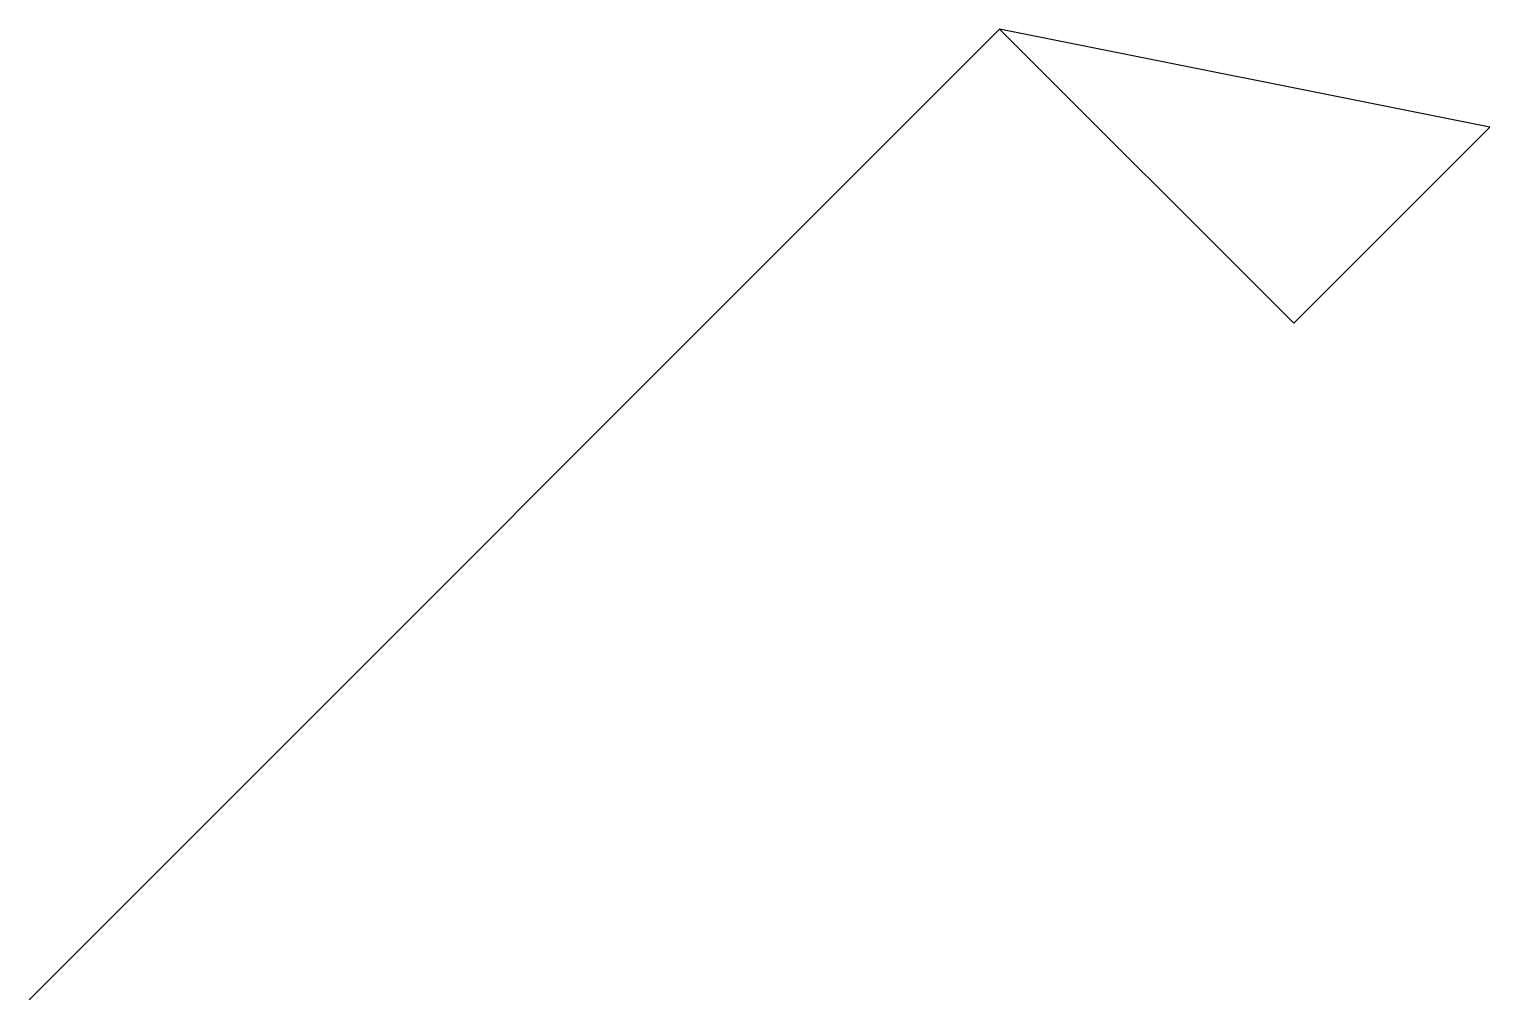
# Model space of a CAD drawing. Header units: inches. Extents: x 1 to 11.5, y 1 to 8.
import ezdxf

# ---------------------------------------------------------------- set-up
doc = ezdxf.new("R2010")
doc.units = ezdxf.units.IN
doc.header["$MEASUREMENT"] = 0

msp = doc.modelspace()

# ---------------------------------------------------------------- linework, layer by layer
for p, q in [((1, 1), (8, 8)), ((8, 8), (10.121, 5.879)), ((11.536, 7.293), (8, 8)), ((10.121, 5.879), (11.536, 7.293))]:
    msp.add_line(p, q)

doc.saveas('drawing.dxf')
